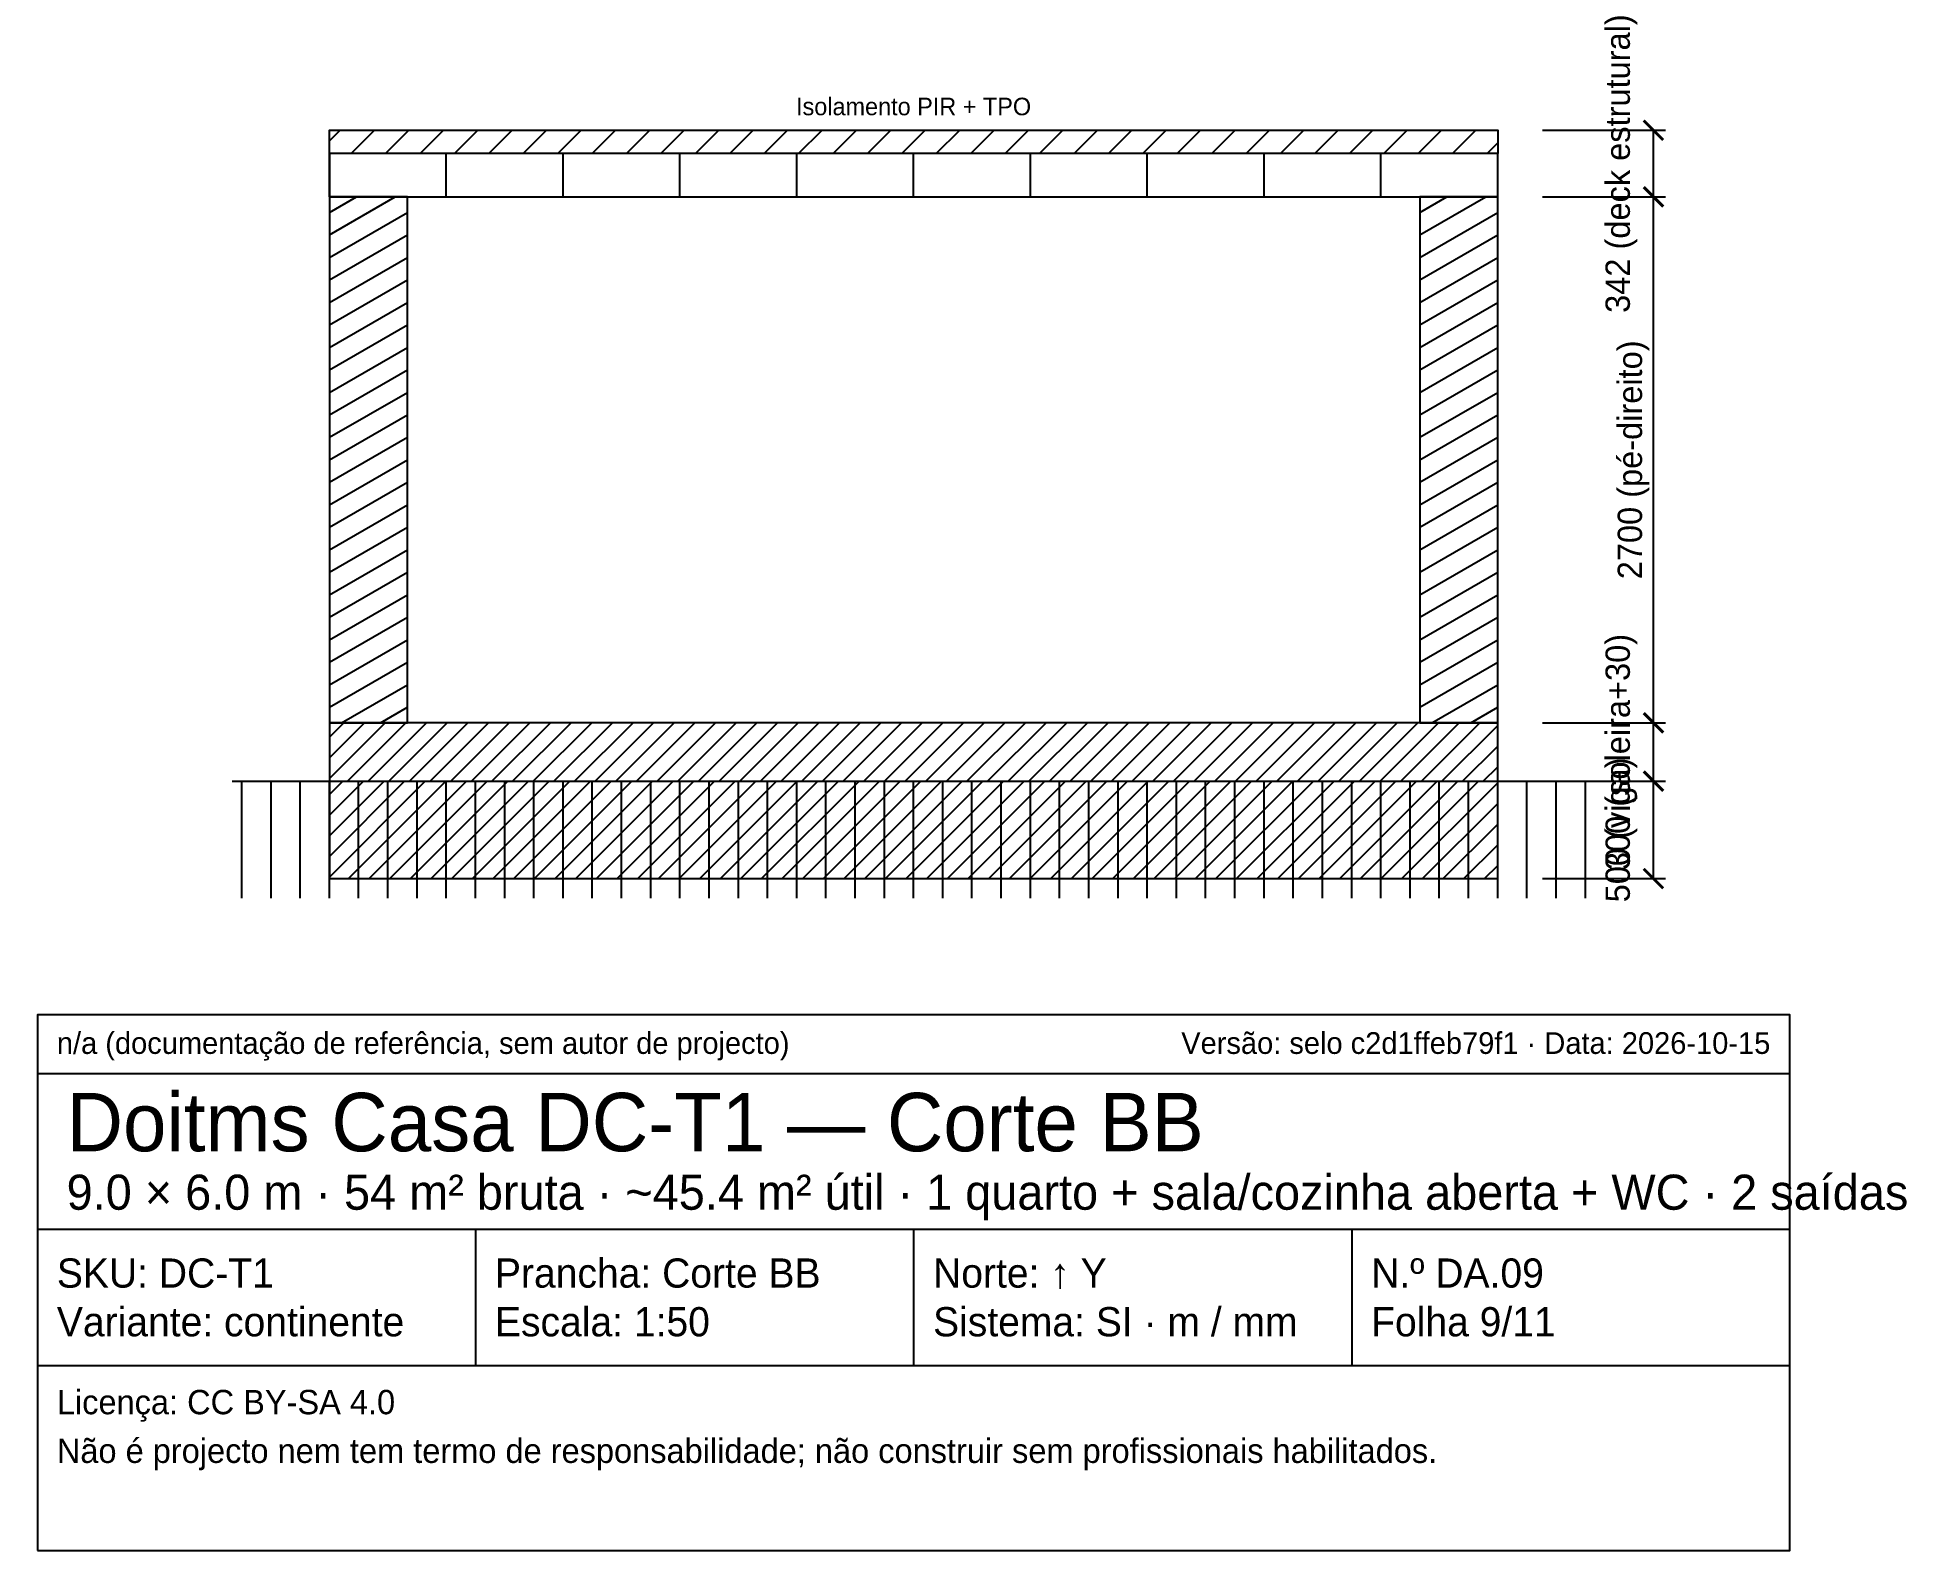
# Model space of a CAD drawing. Header units: millimetres. Extents: x -1500 to 8100, y -4250 to 3519.
import ezdxf
from ezdxf.enums import TextEntityAlignment as Align

# ---------------------------------------------------------------- set-up
doc = ezdxf.new("R2010")
doc.units = ezdxf.units.MM
for name, color, linetype in [('DC-COTAS', 1, 'CONTINUOUS'), ('DC-DECK', 8, 'CONTINUOUS'), ('DC-HACHURA', 9, 'CONTINUOUS'), ('DC-LGSF-VIGAS', 5, 'CONTINUOUS'), ('DC-PAREDES-EXT', 7, 'CONTINUOUS'), ('DC-PAREDES-INT', 7, 'CONTINUOUS'), ('DC-PAVIMENTO', 8, 'CONTINUOUS'), ('DC-TERRENO', 8, 'CONTINUOUS'), ('DC-TITULO', 7, 'CONTINUOUS')]:
    doc.layers.add(name, color=color, linetype=linetype)
doc.dimstyles.new('DOITMS', dxfattribs={"dimtxt": 125, "dimasz": 100, "dimexe": 62.5, "dimexo": 30, "dimgap": 40, "dimtad": 1, "dimdec": 0, "dimblk": 'ARCHTICK', "dimcen": 2.5, "dimclrd": 256, "dimclre": 256, "dimclrt": 256, "dimazin": 3, "dimtfac": 1, "dimtmove": 0, "dimatfit": 3})

# ---------------------------------------------------------------- blocks, each defined once
blk = doc.blocks.new('_ARCHTICK')
at = {"color": 0, "linetype": 'BYBLOCK', "const_width": 0.15}
blk.add_lwpolyline([(-0.5, -0.5), (0.5, 0.5)], dxfattribs=at)

msp = doc.modelspace()

# ---------------------------------------------------------------- linework, layer by layer
at = {"layer": 'DC-DECK'}
for p, q in [((0, 2987.2), (54.8, 3042)), ((111.6, 2922), (231.6, 3042)), ((288.3, 2922), (408.3, 3042)), ((465.1, 2922), (585.1, 3042)), ((641.9, 2922), (761.9, 3042)), ((818.7, 2922), (938.7, 3042)), ((995.5, 2922), (1115.5, 3042)), ((1172.2, 2922), (1292.2, 3042)), ((1349, 2922), (1469, 3042)), ((1525.8, 2922), (1645.8, 3042)), ((1702.6, 2922), (1822.6, 3042)), ((1879.3, 2922), (1999.3, 3042)), ((2056.1, 2922), (2176.1, 3042)), ((2232.9, 2922), (2352.9, 3042)), ((2409.7, 2922), (2529.7, 3042)), ((2586.4, 2922), (2706.4, 3042)), ((2763.2, 2922), (2883.2, 3042)), ((2940, 2922), (3060, 3042)), ((3116.8, 2922), (3236.8, 3042)), ((3293.6, 2922), (3413.6, 3042)), ((3470.3, 2922), (3590.3, 3042)), ((3647.1, 2922), (3767.1, 3042)), ((3823.9, 2922), (3943.9, 3042)), ((4000.7, 2922), (4120.7, 3042)), ((4177.4, 2922), (4297.4, 3042)), ((4354.2, 2922), (4474.2, 3042)), ((4531, 2922), (4651, 3042)), ((4707.8, 2922), (4827.8, 3042)), ((4884.5, 2922), (5004.5, 3042)), ((5061.3, 2922), (5181.3, 3042)), ((5238.1, 2922), (5358.1, 3042)), ((5414.9, 2922), (5534.9, 3042)), ((5591.7, 2922), (5711.7, 3042)), ((5768.4, 2922), (5888.4, 3042)), ((5945.2, 2922), (6000, 2976.8)), ((0, 2700), (0, 2922)), ((600, 2700), (600, 2922)), ((1200, 2700), (1200, 2922)), ((1800, 2700), (1800, 2922)), ((2400, 2700), (2400, 2922)), ((3000, 2700), (3000, 2922)), ((3600, 2700), (3600, 2922)), ((4200, 2700), (4200, 2922)), ((4800, 2700), (4800, 2922)), ((5400, 2700), (5400, 2922)), ((6000, 2700), (6000, 2922))]:
    msp.add_line(p, q, dxfattribs=at)
for points in [[(0, 2922), (0, 3042), (6000, 3042), (6000, 2922)], [(0, 2700), (6000, 2700), (6000, 2922), (0, 2922)]]:
    msp.add_lwpolyline(points, close=True, dxfattribs=at)
at = {"layer": 'DC-HACHURA'}
for p, q in [((0, 2504.7), (338.3, 2700)), ((0, 2620.2), (138.3, 2700)), ((5600, 2504.7), (5938.3, 2700)), ((5600, 2620.2), (5738.3, 2700)), ((0, 2389.2), (400, 2620.2)), ((5600, 2389.2), (6000, 2620.2)), ((0, 2273.8), (400, 2504.7)), ((5600, 2273.8), (6000, 2504.7)), ((0, 2158.3), (400, 2389.2)), ((5600, 2158.3), (6000, 2389.2)), ((0, 2042.8), (400, 2273.8)), ((5600, 2042.8), (6000, 2273.8)), ((0, 1927.4), (400, 2158.3)), ((5600, 1927.4), (6000, 2158.3)), ((0, 1811.9), (400, 2042.8)), ((5600, 1811.9), (6000, 2042.8)), ((0, 1696.4), (400, 1927.4)), ((5600, 1696.4), (6000, 1927.4)), ((0, 1580.9), (400, 1811.9)), ((5600, 1580.9), (6000, 1811.9)), ((0, 1465.5), (400, 1696.4)), ((5600, 1465.5), (6000, 1696.4)), ((0, 1350), (400, 1580.9)), ((5600, 1350), (6000, 1580.9)), ((0, 1234.5), (400, 1465.5)), ((5600, 1234.5), (6000, 1465.5)), ((0, 1119.1), (400, 1350)), ((5600, 1119.1), (6000, 1350)), ((0, 1003.6), (400, 1234.5)), ((5600, 1003.6), (6000, 1234.5)), ((0, 888.1), (400, 1119.1)), ((5600, 888.1), (6000, 1119.1)), ((0, 772.6), (400, 1003.6)), ((5600, 772.6), (6000, 1003.6)), ((0, 657.2), (400, 888.1)), ((5600, 657.2), (6000, 888.1)), ((0, 541.7), (400, 772.6)), ((5600, 541.7), (6000, 772.6)), ((0, 426.2), (400, 657.2)), ((5600, 426.2), (6000, 657.2)), ((0, 310.8), (400, 541.7)), ((5600, 310.8), (6000, 541.7)), ((0, 195.3), (400, 426.2)), ((5600, 195.3), (6000, 426.2)), ((0, 79.8), (400, 310.8)), ((5600, 79.8), (6000, 310.8)), ((61.7, 0), (400, 195.3)), ((5661.7, 0), (6000, 195.3)), ((0, -286.2), (286.2, 0)), ((0, -180.2), (180.2, 0)), ((0, -74.1), (74.1, 0)), ((198.3, -300), (498.3, 0)), ((261.7, 0), (400, 79.8)), ((304.4, -300), (604.4, 0)), ((410.5, -300), (710.5, 0)), ((622.6, -300), (922.6, 0)), ((728.7, -300), (1028.7, 0)), ((940.8, -300), (1240.8, 0)), ((1046.9, -300), (1346.9, 0)), ((1152.9, -300), (1452.9, 0)), ((1259, -300), (1559, 0)), ((1365.1, -300), (1665.1, 0)), ((1471.1, -300), (1771.1, 0)), ((1577.2, -300), (1877.2, 0)), ((1683.3, -300), (1983.3, 0)), ((1789.3, -300), (2089.3, 0)), ((1895.4, -300), (2195.4, 0)), ((2001.5, -300), (2301.5, 0)), ((2107.5, -300), (2407.5, 0)), ((2213.6, -300), (2513.6, 0)), ((2319.7, -300), (2619.7, 0)), ((2425.7, -300), (2725.7, 0)), ((2531.8, -300), (2831.8, 0)), ((2637.9, -300), (2937.9, 0)), ((2743.9, -300), (3043.9, 0)), ((2850, -300), (3150, 0)), ((2956.1, -300), (3256.1, 0)), ((3062.1, -300), (3362.1, 0)), ((3168.2, -300), (3468.2, 0)), ((3274.3, -300), (3574.3, 0)), ((3380.3, -300), (3680.3, 0)), ((3592.5, -300), (3892.5, 0)), ((3698.5, -300), (3998.5, 0)), ((3804.6, -300), (4104.6, 0)), ((4016.7, -300), (4316.7, 0)), ((4122.8, -300), (4422.8, 0)), ((4228.9, -300), (4528.9, 0)), ((4334.9, -300), (4634.9, 0)), ((4441, -300), (4741, 0)), ((4547.1, -300), (4847.1, 0)), ((4653.1, -300), (4953.1, 0)), ((4759.2, -300), (5059.2, 0)), ((4865.3, -300), (5165.3, 0)), ((4971.3, -300), (5271.3, 0)), ((5077.4, -300), (5377.4, 0)), ((5183.5, -300), (5483.5, 0)), ((5289.5, -300), (5589.5, 0)), ((5395.6, -300), (5695.6, 0)), ((5501.7, -300), (5801.7, 0)), ((5607.7, -300), (5907.7, 0)), ((5861.7, 0), (6000, 79.8)), ((92.3, -300), (392.3, 0)), ((516.5, -300), (816.5, 0)), ((834.7, -300), (1134.7, 0)), ((3486.4, -300), (3786.4, 0)), ((3910.7, -300), (4210.7, 0)), ((5713.8, -300), (6000, -13.8)), ((5819.8, -300), (6000, -119.8)), ((5925.9, -300), (6000, -225.9)), ((-450, -900), (-450, -300)), ((-300, -900), (-300, -300)), ((-150, -900), (-150, -300)), ((0, -900), (0, -300)), ((0, -792.3), (492.3, -300)), ((0, -686.2), (386.2, -300)), ((0, -580.2), (280.2, -300)), ((0, -474.1), (174.1, -300)), ((0, -368), (68, -300)), ((98.3, -800), (598.3, -300)), ((150, -900), (150, -300)), ((204.4, -800), (704.4, -300)), ((300, -900), (300, -300)), ((310.5, -800), (810.5, -300)), ((416.5, -800), (916.5, -300)), ((450, -900), (450, -300)), ((522.6, -800), (1022.6, -300)), ((600, -900), (600, -300)), ((628.7, -800), (1128.7, -300)), ((734.7, -800), (1234.7, -300)), ((750, -900), (750, -300)), ((840.8, -800), (1340.8, -300)), ((900, -900), (900, -300)), ((946.9, -800), (1446.9, -300)), ((1050, -900), (1050, -300)), ((1052.9, -800), (1552.9, -300)), ((1159, -800), (1659, -300)), ((1200, -900), (1200, -300)), ((1265.1, -800), (1765.1, -300)), ((1350, -900), (1350, -300)), ((1371.1, -800), (1871.1, -300)), ((1477.2, -800), (1977.2, -300)), ((1500, -900), (1500, -300)), ((1583.3, -800), (2083.3, -300)), ((1650, -900), (1650, -300)), ((1689.3, -800), (2189.3, -300)), ((1795.4, -800), (2295.4, -300)), ((1800, -900), (1800, -300)), ((1901.5, -800), (2401.5, -300)), ((1950, -900), (1950, -300)), ((2007.5, -800), (2507.5, -300)), ((2100, -900), (2100, -300)), ((2113.6, -800), (2613.6, -300)), ((2219.7, -800), (2719.7, -300)), ((2250, -900), (2250, -300)), ((2325.7, -800), (2825.7, -300)), ((2400, -900), (2400, -300)), ((2431.8, -800), (2931.8, -300)), ((2537.9, -800), (3037.9, -300)), ((2550, -900), (2550, -300)), ((2643.9, -800), (3143.9, -300)), ((2700, -900), (2700, -300)), ((2750, -800), (3250, -300)), ((2850, -900), (2850, -300)), ((2856.1, -800), (3356.1, -300)), ((2962.1, -800), (3462.1, -300)), ((3000, -900), (3000, -300)), ((3068.2, -800), (3568.2, -300)), ((3150, -900), (3150, -300)), ((3174.3, -800), (3674.3, -300)), ((3280.3, -800), (3780.3, -300)), ((3300, -900), (3300, -300)), ((3386.4, -800), (3886.4, -300)), ((3450, -900), (3450, -300)), ((3492.5, -800), (3992.5, -300)), ((3598.5, -800), (4098.5, -300)), ((3600, -900), (3600, -300)), ((3704.6, -800), (4204.6, -300)), ((3750, -900), (3750, -300)), ((3810.7, -800), (4310.7, -300)), ((3900, -900), (3900, -300)), ((3916.7, -800), (4416.7, -300)), ((4022.8, -800), (4522.8, -300)), ((4050, -900), (4050, -300)), ((4128.9, -800), (4628.9, -300)), ((4200, -900), (4200, -300)), ((4234.9, -800), (4734.9, -300)), ((4341, -800), (4841, -300)), ((4350, -900), (4350, -300)), ((4447.1, -800), (4947.1, -300)), ((4500, -900), (4500, -300)), ((4553.1, -800), (5053.1, -300)), ((4650, -900), (4650, -300)), ((4659.2, -800), (5159.2, -300)), ((4765.3, -800), (5265.3, -300)), ((4800, -900), (4800, -300)), ((4871.3, -800), (5371.3, -300)), ((4950, -900), (4950, -300)), ((4977.4, -800), (5477.4, -300)), ((5083.5, -800), (5583.5, -300)), ((5100, -900), (5100, -300)), ((5189.5, -800), (5689.5, -300)), ((5250, -900), (5250, -300)), ((5295.6, -800), (5795.6, -300)), ((5400, -900), (5400, -300)), ((5401.7, -800), (5901.7, -300)), ((5507.7, -800), (6000, -307.7)), ((5550, -900), (5550, -300)), ((5700, -900), (5700, -300)), ((5850, -900), (5850, -300)), ((6000, -900), (6000, -300)), ((6150, -900), (6150, -300)), ((6300, -900), (6300, -300)), ((6450, -900), (6450, -300)), ((5613.8, -800), (6000, -413.8)), ((5719.8, -800), (6000, -519.8)), ((5825.9, -800), (6000, -625.9)), ((5932, -800), (6000, -732))]:
    msp.add_line(p, q, dxfattribs=at)
at = {"layer": 'DC-LGSF-VIGAS'}
msp.add_lwpolyline([(0, -300), (0, -800), (6000, -800), (6000, -300)], dxfattribs=at)
at = {"layer": 'DC-PAREDES-EXT'}
for points in [[(0, 0), (400, 0), (400, 2700), (0, 2700)], [(5600, 0), (6000, 0), (6000, 2700), (5600, 2700)]]:
    msp.add_lwpolyline(points, close=True, dxfattribs=at)
at = {"layer": 'DC-PAREDES-INT'}
msp.add_line((400, 2700), (5600, 2700), dxfattribs=at)
at = {"layer": 'DC-PAVIMENTO'}
msp.add_lwpolyline([(0, -300), (6000, -300), (6000, 0), (0, 0)], close=True, dxfattribs=at)
at = {"layer": 'DC-TERRENO'}
msp.add_line((-500, -300), (6500, -300), dxfattribs=at)
at = {"layer": 'DC-TITULO'}
for p, q in [((-1500, -1800), (7500, -1800)), ((-1500, -2600), (7500, -2600)), ((750, -2600), (750, -3300)), ((3000, -2600), (3000, -3300)), ((5250, -2600), (5250, -3300)), ((-1500, -3300), (7500, -3300))]:
    msp.add_line(p, q, dxfattribs=at)
msp.add_lwpolyline([(-1500, -4250), (7500, -4250), (7500, -1500), (-1500, -1500)], close=True, dxfattribs=at)

# ---------------------------------------------------------------- texts
at = {"layer": 'DC-DECK'}
msp.add_text('Isolamento PIR + TPO', height=90, dxfattribs=at).set_placement((3000, 3092), align=Align.BOTTOM_CENTER)
at = {"layer": 'DC-TITULO'}
for s, height, p in [('n/a (documentação de referência, sem autor de projecto)', 111.5, (-1400, -1700)), ('Doitms Casa DC-T1 — Corte BB', 300, (-1350, -2200)), ('9.0 × 6.0 m · 54 m² bruta · ~45.4 m² útil · 1 quarto + sala/cozinha aberta + WC · 2 saídas', 180, (-1350, -2500)), ('SKU: DC-T1', 150, (-1400, -2900)), ('Prancha: Corte BB', 150, (850, -2900)), ('Norte: ↑ Y', 150, (3100, -2900)), ('N.º DA.09', 150, (5350, -2900)), ('Variante: continente', 150, (-1400, -3150)), ('Escala: 1:50', 150, (850, -3150)), ('Sistema: SI · m / mm', 150, (3100, -3150)), ('Folha 9/11', 150, (5350, -3150)), ('Licença: CC BY-SA 4.0', 125, (-1400, -3550)), ('Não é projecto nem tem termo de responsabilidade; não construir sem profissionais habilitados.', 125, (-1400, -3800))]:
    msp.add_text(s, height=height, dxfattribs=at).set_placement(p)
msp.add_text('Versão: selo c2d1ffeb79f1 · Data: 2026-10-15', height=111.5, dxfattribs=at).set_placement((7400, -1700), align=Align.RIGHT)

# ---------------------------------------------------------------- dimensions: what is measured, and where the dimension line sits
at = {"layer": 'DC-COTAS'}
for base, p1, p2, text in [((6800, 2700), (6200, 2700), (6200, 3042), '342 (deck estrutural)'), ((6800, 0), (6200, 0), (6200, 2700), '2700 (pé-direito)'), ((6800, -300), (6200, -300), (6200, 0), '300 (soleira+30)'), ((6800, -800), (6200, -800), (6200, -300), '500 (viga)')]:
    msp.add_linear_dim(base=base, p1=p1, p2=p2, angle=90, text=text, dimstyle='DOITMS', dxfattribs=at).render()

doc.saveas('drawing.dxf')
